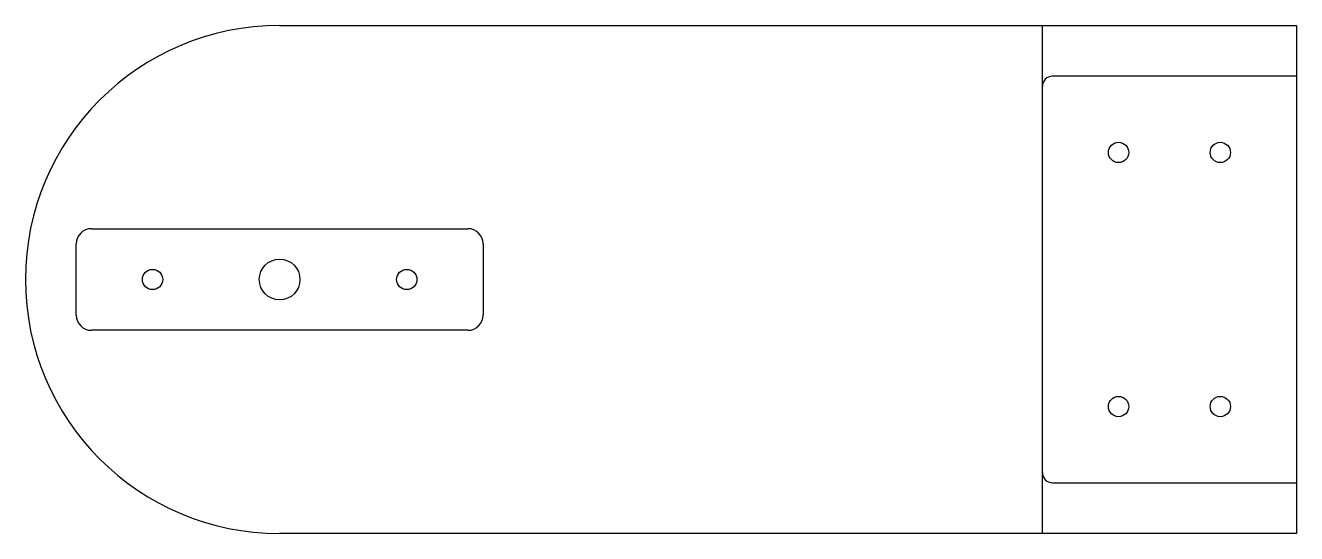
# Model space of a CAD drawing. Extents: x 154 to 404, y 166 to 266.
import ezdxf

# ---------------------------------------------------------------- set-up
doc = ezdxf.new("R2010")
doc.units = 0
doc.layers.add('Visible (ANSI)', color=7, linetype='CONTINUOUS')

msp = doc.modelspace()

# ---------------------------------------------------------------- linework, layer by layer
at = {"layer": 'Visible (ANSI)'}
for p, q in [((204.4, 265.9), (354.4, 265.9)), ((354.4, 265.9), (404.4, 265.9)), ((354.4, 165.9), (354.4, 265.9)), ((404.4, 265.9), (404.4, 255.9)), ((404.4, 255.9), (356.4, 255.9)), ((404.4, 255.9), (404.4, 175.9)), ((167.4, 225.9), (241.4, 225.9)), ((164.4, 208.9), (164.4, 222.9)), ((244.4, 222.9), (244.4, 208.9)), ((241.4, 205.9), (167.4, 205.9)), ((356.4, 175.9), (404.4, 175.9)), ((404.4, 175.9), (404.4, 165.9)), ((354.4, 165.9), (204.4, 165.9)), ((404.4, 165.9), (354.4, 165.9))]:
    msp.add_line(p, q, dxfattribs=at)
for centre, radius in [((369.4, 240.9), 2), ((389.4, 240.9), 2), ((179.4, 215.9), 2), ((204.4, 215.9), 4), ((229.4, 215.9), 2), ((369.4, 190.9), 2), ((389.4, 190.9), 2)]:
    msp.add_circle(centre, radius, dxfattribs=at)
for centre, radius, start, end in [((204.4, 215.9), 50, 90, 270), ((356.4, 253.9), 2, 90, 180), ((167.4, 222.9), 3, 90, 180), ((241.4, 222.9), 3, 0, 90), ((167.4, 208.9), 3, 180, 270), ((241.4, 208.9), 3, 270, 0), ((356.4, 177.9), 2, 180, 270)]:
    msp.add_arc(centre, radius, start, end, dxfattribs=at)

doc.saveas('drawing.dxf')
